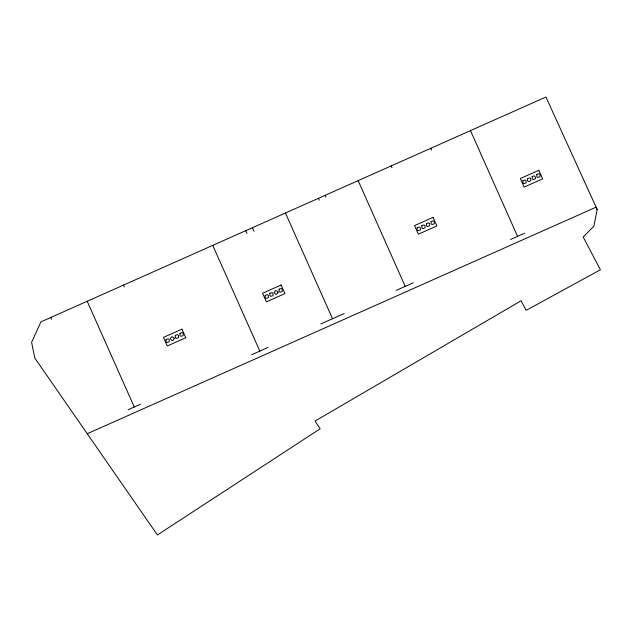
<?xml version="1.0" encoding="UTF-8"?>
<svg xmlns="http://www.w3.org/2000/svg" width="632" height="632" viewBox="0 0 632 632"><rect width="100%" height="100%" fill="white"/><g stroke="black" fill="none" stroke-linecap="round" stroke-linejoin="round"><path stroke-width="0.95" d="M597.145 209.445L593.89 226.224L583.186 237.008L600.4 269.777L526.179 310.359L521.044 300.808L315.092 421.038L320.163 428.773L157.4 534.972L34.784 358.028L31.6 342.331L40.93 321.862L545.929 97.028L597.145 209.445L596.102 207.162L87.24 433.726M128.162 409.718L140.375 404.283M251.718 354.71L267.936 347.489M320.811 323.947L344.235 313.519M396.201 290.38L413.328 282.757M510.514 239.496L524.607 233.216M470.484 130.619L517.561 236.352M430.834 148.275L431.632 150.06M391.184 165.924L391.982 167.717M358.139 180.634L405.215 286.375M325.101 195.343L325.899 197.137M318.488 198.29L319.286 200.083M285.443 213L332.519 318.733M252.405 227.71L254.001 231.296M245.793 230.648L246.993 233.342M212.755 245.366L259.831 351.1M123.54 285.079L124.338 286.873M87.192 301.267L134.268 407M50.844 317.446L51.642 319.239M166.097 339.51L166.097 341.801L167.077 342.512L169.258 341.801L169.258 339.51L168.286 338.799L166.097 339.51M174.258 338.594L172.907 340.451L171.707 340.451L170.356 338.594L171.707 336.738L173.887 337.449L174.258 338.594M175.348 335.387L175.348 337.685L176.328 338.397L178.508 337.685L178.508 335.387L177.537 334.676L175.348 335.387M179.978 333.325L179.978 335.624L180.957 336.335L183.138 335.624L183.138 333.325L182.158 332.622L179.978 333.325M265.227 295.373L265.227 297.672L266.206 298.383L268.387 297.672L268.387 295.373L267.407 294.662L265.227 295.373M269.856 293.311L269.856 295.61L270.828 296.321L273.016 295.61L273.016 293.311L272.037 292.608L269.856 293.311M278.009 292.403L276.666 294.259L275.457 294.259L274.106 292.403L275.457 290.546L277.638 291.257L278.009 292.403M279.107 289.195L279.107 291.494L280.079 292.205L282.267 291.494L282.267 289.195L281.287 288.484L279.107 289.195M417.223 227.702L417.223 230.001L418.202 230.712L420.383 230.001L420.383 227.702L419.403 226.999L417.223 227.702M421.852 225.648L421.852 227.939L422.824 228.65L425.012 227.939L425.012 225.648L424.033 224.937L421.852 225.648M426.474 223.586L426.474 225.885L427.453 226.588L429.634 225.885L429.634 223.586L428.662 222.875L426.474 223.586M431.103 221.524L431.103 223.823L432.075 224.534L434.263 223.823L434.263 221.524L433.283 220.813L431.103 221.524M522.956 180.634L522.956 182.925L523.936 183.636L526.124 182.925L526.124 180.634L525.145 179.923L522.956 180.634M527.586 178.572L527.586 180.863L528.565 181.574L530.746 180.863L530.746 178.572L529.766 177.861L527.586 178.572M532.215 176.51L532.215 178.809L533.187 179.52L535.367 178.809L535.746 177.655L534.396 175.799L532.215 176.51M536.837 174.448L536.837 176.747L537.816 177.458L539.997 176.747L539.997 174.448L539.025 173.745L536.837 174.448M181.961 329.154L163.451 337.385L167.282 345.981L185.784 337.741L181.961 329.154M281.082 285.016L262.58 293.256L266.404 301.851L284.913 293.611L281.082 285.016M433.078 217.353L414.576 225.585L418.4 234.18L436.909 225.94L433.078 217.353M538.819 170.277L520.318 178.508L524.141 187.104L542.643 178.864L538.819 170.277"/></g></svg>
